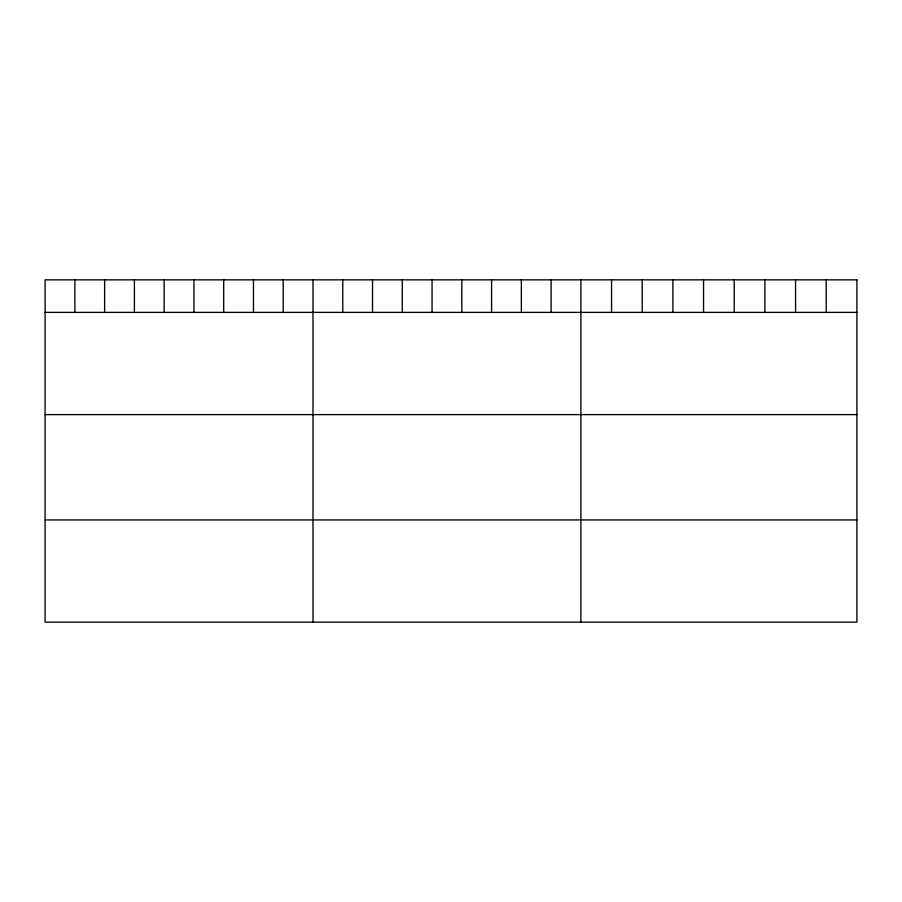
<?xml version="1.0" encoding="UTF-8"?>
<svg xmlns="http://www.w3.org/2000/svg" width="902" height="902" viewBox="0 0 902 902"><rect width="100%" height="100%" fill="white"/><g stroke="black" fill="none" stroke-linecap="round" stroke-linejoin="round"><path stroke-width="1.35" d="M45.1 312.385L856.9 312.385M45.1 414.616L856.9 414.616M45.1 519.935L856.9 519.935M826.232 279.845L826.232 312.385M795.564 279.845L795.564 312.385M764.896 279.845L764.896 312.385M734.228 279.845L734.228 312.385M703.56 279.845L703.56 312.385M672.892 279.845L672.892 312.385M642.224 279.845L642.224 312.385M611.556 279.845L611.556 312.385M580.888 279.845L580.888 622.154M551.122 279.845L551.122 312.385M521.356 279.845L521.356 312.385M491.59 279.845L491.59 312.385M461.824 279.845L461.824 312.385M432.058 279.845L432.058 312.385M402.292 279.845L402.292 312.385M372.526 279.845L372.526 312.385M342.76 279.845L342.76 312.385M312.994 279.845L312.994 622.154M283.228 279.845L283.228 312.385M253.462 279.845L253.462 312.385M223.696 279.845L223.696 312.385M193.93 279.845L193.93 312.385M164.164 279.845L164.164 312.385M134.398 279.845L134.398 312.385M104.632 279.845L104.632 312.385M74.866 279.845L74.866 312.385M856.9 279.845L45.1 279.845L45.1 622.154L856.9 622.154L856.9 279.845"/></g></svg>
